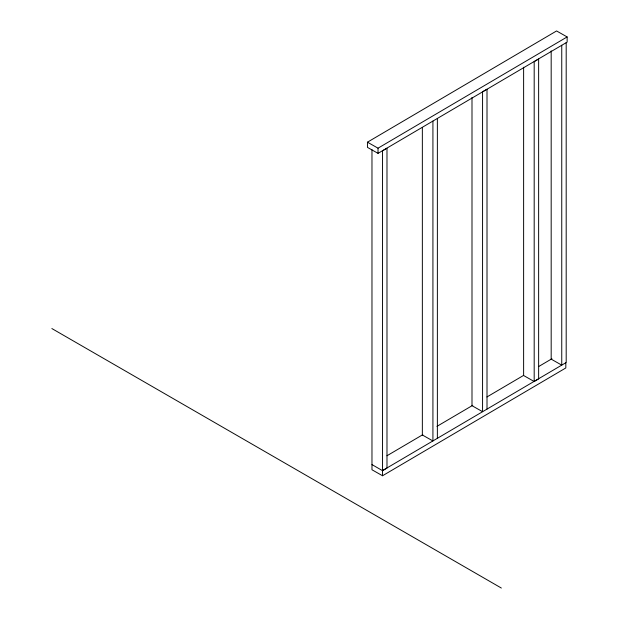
<?xml version="1.0" encoding="UTF-8"?>
<svg xmlns="http://www.w3.org/2000/svg" width="619" height="619" viewBox="0 0 619 619"><rect width="100%" height="100%" fill="white"/><g stroke="black" fill="none" stroke-linecap="round" stroke-linejoin="round"><path stroke-width="0.93" d="M367.454 142.184L556.574 30.95L567.136 36.939L567.136 42.123L378.023 153.357L367.454 147.368L367.454 142.184L378.023 148.173L567.136 36.939M386.968 455.762L422.792 434.693M436.952 426.367L472.777 405.298M486.936 396.965L523.597 375.408M538.592 366.587L551.924 358.741M382.542 470.572L566.192 362.517L566.192 42.641M534.189 381.505L538.638 378.89L538.638 59.014L534.189 61.621L534.189 381.505L523.62 375.516L523.62 67.231M371.973 149.651L371.973 469.767L382.542 475.756L565.82 367.957L565.82 362.773M371.973 464.583L382.542 470.688L386.983 468.072L386.983 148.196L382.542 150.812L382.542 475.756M51.864 328.542L501.344 588.05M561.75 45.249L561.75 365.133L551.181 359.144L551.181 50.859M487.006 409.074L487.006 89.19L482.565 91.805L482.565 411.681L471.995 405.693L471.995 97.415M437.37 118.477L437.37 438.353M432.921 121.092L432.921 440.968L422.351 434.979L422.351 127.669M378.023 148.173L378.023 153.357"/></g></svg>
